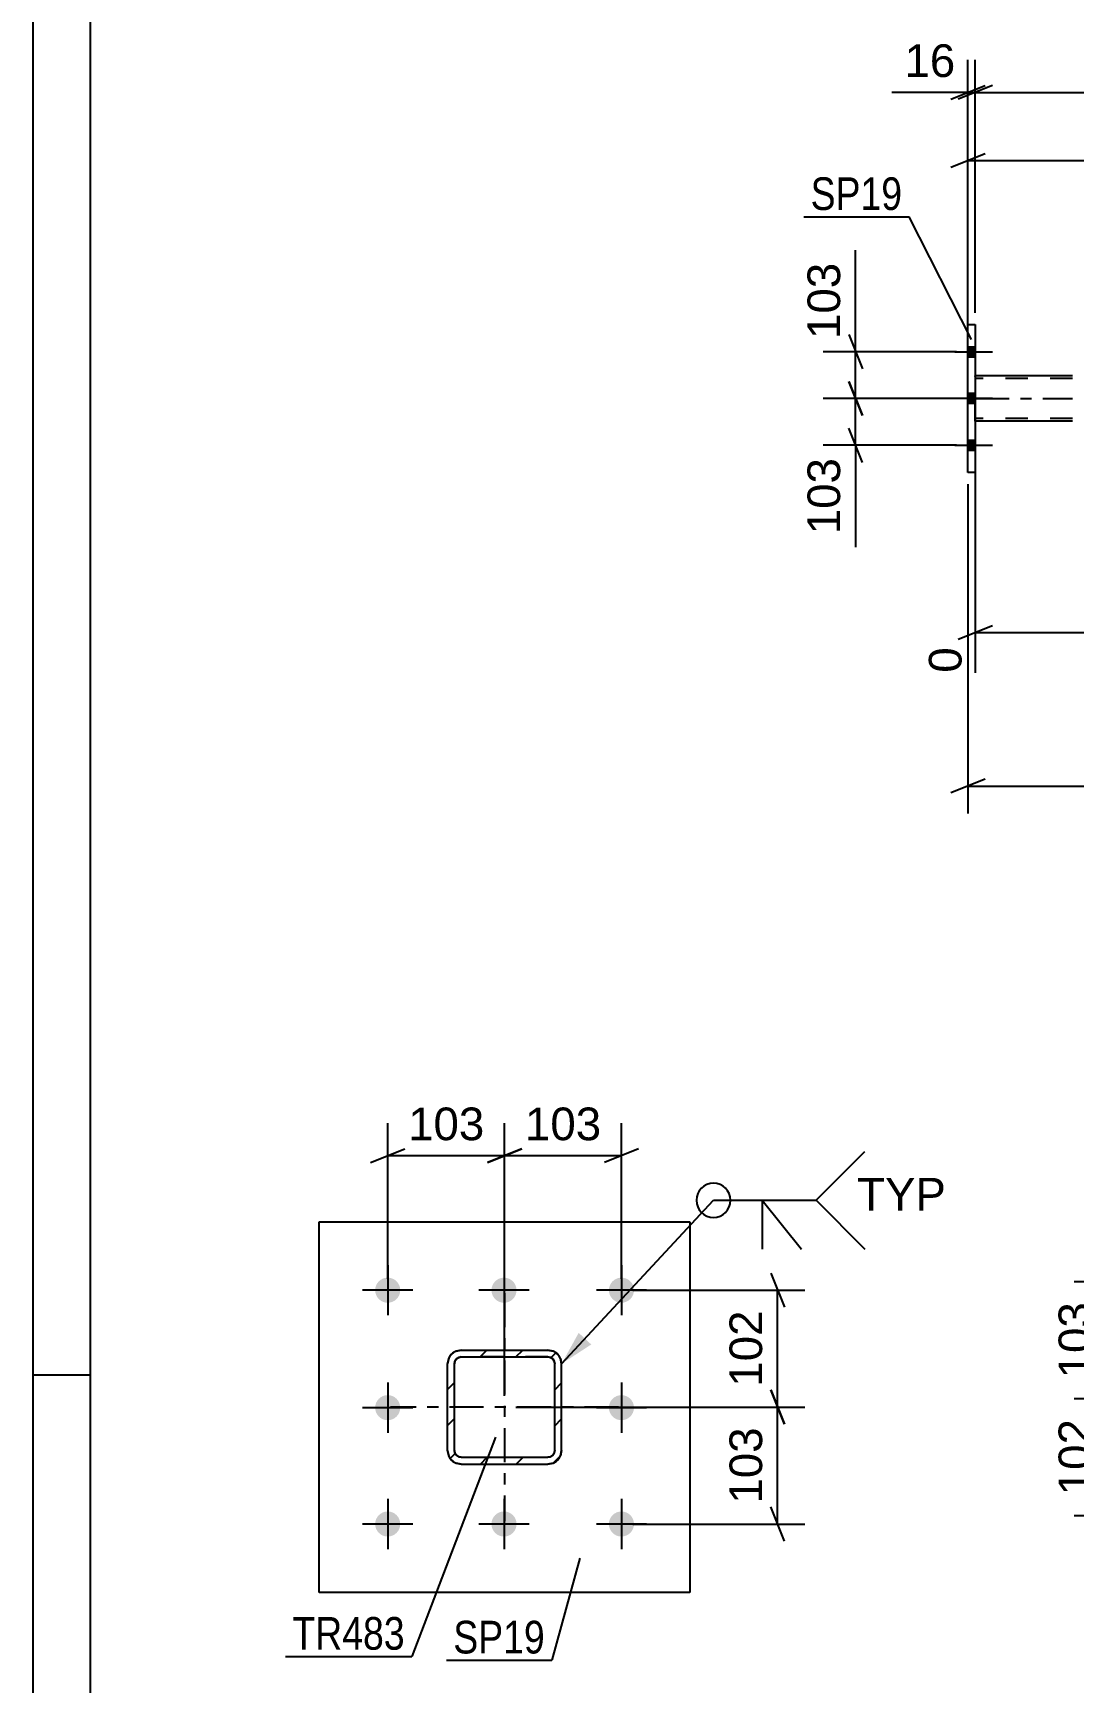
# Model space of a CAD drawing. Header units: millimetres. Extents: x 0 to 841, y 0 to 594.
# Drawn here: x 0 to 91.2, y 122 to 266.7 of the extents above; entities that cross this region are included whole.
import ezdxf

# ---------------------------------------------------------------- set-up
doc = ezdxf.new("R2010")
doc.units = ezdxf.units.MM
doc.linetypes.add('DXK_LINE_DOT2', pattern=[3.9198, 1.9599, -1.9599])
doc.linetypes.add('DXK_LINE_DOT3', pattern=[5.9187, 2.979, -0.9799, 0.9799, -0.9799])
doc.styles.add('Arial', font='ARIAL.TTF', dxfattribs={"height": 0.2})
doc.styles.add('Arial Narrow', font='ARIALN.TTF', dxfattribs={"height": 0.2})

# ---------------------------------------------------------------- blocks, each defined once
blk = doc.blocks.new('Unknown-318895945-1113')
at = {"color": 5, "linetype": 'Continuous'}
for p, q in [((0, 594), (0, 0)), ((5, 589), (5, 5)), ((5, 149), (0, 149))]:
    blk.add_line(p, q, dxfattribs=at)
blk = doc.blocks.new('Part-318895945-2876 - 2737')
at = {"color": 2, "linetype": 'Continuous'}
for p, q in [((25.11, 162.46), (57.61, 162.46)), ((25.11, 129.96), (25.11, 162.46)), ((57.61, 162.46), (57.61, 129.96)), ((57.61, 129.96), (25.11, 129.96))]:
    blk.add_line(p, q, dxfattribs=at)
blk = doc.blocks.new('Bolt-318895945-2768 - 2737')
at = {"linetype": 'Continuous'}
for points in [[(32.21, 156.46, -1), (30.01, 156.46, -1)], [(42.41, 156.46, -1), (40.21, 156.46, -1)], [(52.71, 156.46, -1), (50.51, 156.46, -1)], [(32.21, 146.16, -1), (30.01, 146.16, -1)], [(52.71, 146.16, -1), (50.51, 146.16, -1)], [(32.21, 135.96, -1), (30.01, 135.96, -1)], [(42.41, 135.96, -1), (40.21, 135.96, -1)], [(52.71, 135.96, -1), (50.51, 135.96, -1)]]:
    blk.add_hatch(color=1, dxfattribs=at).paths.add_polyline_path(points)
at = {"color": 1, "linetype": 'Continuous'}
for p, q in [((31.11, 158.66), (31.11, 154.26)), ((41.31, 158.66), (41.31, 154.26)), ((51.61, 158.66), (51.61, 154.26)), ((33.31, 156.46), (28.91, 156.46)), ((43.51, 156.46), (39.11, 156.46)), ((53.81, 156.46), (49.41, 156.46)), ((31.11, 148.36), (31.11, 143.96)), ((51.61, 148.36), (51.61, 143.96)), ((33.31, 146.16), (28.91, 146.16)), ((53.81, 146.16), (49.41, 146.16)), ((31.11, 138.16), (31.11, 133.76)), ((41.31, 138.16), (41.31, 133.76)), ((51.61, 138.16), (51.61, 133.76)), ((33.31, 135.96), (28.91, 135.96)), ((43.51, 135.96), (39.11, 135.96)), ((53.81, 135.96), (49.41, 135.96))]:
    blk.add_line(p, q, dxfattribs=at)
blk = doc.blocks.new('Part-318895945-2862 - 2737')
at = {"linetype": 'Continuous'}
h = blk.add_hatch(dxfattribs=at)
h.set_pattern_fill('', scale=0.7, style=0, pattern_type=0)
h.set_pattern_definition([(45, (45.624, 141.3012), (-1.57154, 1.57154), [])])
h.paths.add_polyline_path([(45.16, 141.21), (45.62, 141.3), (46.01, 141.56), (46.27, 141.95), (46.36, 142.41), (46.36, 150.01), (46.27, 150.47), (46.01, 150.86), (45.62, 151.12), (45.16, 151.21), (37.56, 151.21), (37.11, 151.12), (36.72, 150.86), (36.46, 150.47), (36.36, 150.01), (36.36, 142.41), (36.46, 141.95), (36.72, 141.56), (37.11, 141.3), (37.56, 141.21)])
h.paths.add_polyline_path([(37.56, 141.81), (37.34, 141.86), (37.14, 141.99), (37.01, 142.18), (36.96, 142.41), (36.96, 150.01), (37.01, 150.24), (37.14, 150.43), (37.34, 150.56), (37.56, 150.61), (45.16, 150.61), (45.39, 150.56), (45.59, 150.43), (45.72, 150.24), (45.76, 150.01), (45.76, 142.41), (45.72, 142.18), (45.59, 141.99), (45.39, 141.86), (45.16, 141.81)])
at = {"color": 7, "linetype": 'DXK_LINE_DOT3'}
for p, q in [((41.36, 156.21), (41.36, 136.21)), ((51.36, 146.21), (31.36, 146.21))]:
    blk.add_line(p, q, dxfattribs=at)
at = {"color": 7, "linetype": 'DXK_LINE_DOT2'}
for p, q in [((36.36, 150.01), (36.46, 150.47)), ((37.11, 151.12), (37.56, 151.21)), ((37.34, 150.56), (37.14, 150.43)), ((37.56, 150.61), (37.34, 150.56)), ((37.56, 151.21), (45.16, 151.21)), ((45.16, 150.61), (37.56, 150.61)), ((45.16, 151.21), (45.62, 151.12)), ((45.39, 150.56), (45.16, 150.61)), ((45.59, 150.43), (45.39, 150.56)), ((46.27, 150.47), (46.36, 150.01)), ((36.36, 142.41), (36.36, 150.01)), ((37.01, 150.24), (36.96, 150.01)), ((36.96, 142.41), (36.96, 150.01)), ((37.14, 150.43), (37.01, 150.24)), ((45.72, 150.24), (45.59, 150.43)), ((45.76, 150.01), (45.72, 150.24)), ((45.76, 142.41), (45.76, 150.01)), ((46.36, 142.41), (46.36, 150.01)), ((36.46, 141.95), (36.36, 142.41)), ((36.96, 142.41), (37.01, 142.18)), ((37.01, 142.18), (37.14, 141.99)), ((37.14, 141.99), (37.34, 141.86)), ((37.34, 141.86), (37.56, 141.81)), ((37.56, 141.81), (45.16, 141.81)), ((45.16, 141.81), (45.39, 141.86)), ((45.39, 141.86), (45.59, 141.99)), ((45.59, 141.99), (45.72, 142.18)), ((45.72, 142.18), (45.76, 142.41)), ((46.36, 142.41), (46.27, 141.95)), ((37.56, 141.21), (37.11, 141.3)), ((37.56, 141.21), (45.16, 141.21)), ((45.62, 141.3), (45.16, 141.21))]:
    blk.add_line(p, q, dxfattribs=at)
at = {"color": 2, "linetype": 'Continuous'}
for p, q in [((36.46, 150.47), (36.36, 150.01)), ((37.56, 151.21), (37.11, 151.12)), ((37.14, 150.43), (37.34, 150.56)), ((37.34, 150.56), (37.56, 150.61)), ((37.56, 151.21), (45.16, 151.21)), ((37.56, 150.61), (45.16, 150.61)), ((45.62, 151.12), (45.16, 151.21)), ((45.16, 150.61), (45.39, 150.56)), ((45.39, 150.56), (45.59, 150.43)), ((46.36, 150.01), (46.27, 150.47)), ((36.36, 142.41), (36.36, 150.01)), ((36.96, 150.01), (37.01, 150.24)), ((36.96, 142.41), (36.96, 150.01)), ((37.01, 150.24), (37.14, 150.43)), ((45.59, 150.43), (45.72, 150.24)), ((45.72, 150.24), (45.76, 150.01)), ((45.76, 142.41), (45.76, 150.01)), ((46.36, 142.41), (46.36, 150.01)), ((36.36, 142.41), (36.46, 141.95)), ((37.01, 142.18), (36.96, 142.41)), ((37.14, 141.99), (37.01, 142.18)), ((37.34, 141.86), (37.14, 141.99)), ((37.56, 141.81), (37.34, 141.86)), ((37.56, 141.81), (45.16, 141.81)), ((45.39, 141.86), (45.16, 141.81)), ((45.59, 141.99), (45.39, 141.86)), ((45.72, 142.18), (45.59, 141.99)), ((45.76, 142.41), (45.72, 142.18)), ((46.27, 141.95), (46.36, 142.41)), ((37.11, 141.3), (37.56, 141.21)), ((37.56, 141.21), (45.16, 141.21)), ((45.16, 141.21), (45.62, 141.3))]:
    blk.add_line(p, q, dxfattribs=at)
at = {"color": 7, "linetype": 'DXK_LINE_DOT2'}
for centre, start, end in [((37.56, 150.01), 112.5, 157.5), ((45.16, 150.01), 22.5, 67.5), ((37.56, 142.41), 202.5, 247.5), ((45.16, 142.41), 292.5, 337.5)]:
    blk.add_arc(centre, 1.2, start, end, dxfattribs=at)
at = {"color": 2, "linetype": 'Continuous'}
for centre, start, end in [((37.56, 150.01), 112.5, 157.5), ((45.16, 150.01), 22.5, 67.5), ((37.56, 142.41), 202.5, 247.5), ((45.16, 142.41), 292.5, 337.5)]:
    blk.add_arc(centre, 1.2, start, end, dxfattribs=at)
blk = doc.blocks.new('Part-318895945-3315 - 3225')
at = {"color": 2, "linetype": 'Continuous'}
for p, q in [((82, 241.14), (82.64, 241.14)), ((82, 228.14), (82, 241.14)), ((82.64, 241.14), (82.64, 228.14)), ((82.64, 228.14), (82, 228.14))]:
    blk.add_line(p, q, dxfattribs=at)
blk = doc.blocks.new('Part-318895945-3366 - 3225')
at = {"color": 2, "linetype": 'Continuous'}
for p, q in [((91.16, 236.64), (82.64, 236.64)), ((91.16, 232.64), (82.64, 232.64))]:
    blk.add_line(p, q, dxfattribs=at)
at = {"color": 7, "linetype": 'DXK_LINE_DOT2'}
for p, q in [((82.64, 232.64), (82.64, 236.64)), ((91.16, 236.4), (82.64, 236.4)), ((91.16, 232.88), (82.64, 232.88))]:
    blk.add_line(p, q, dxfattribs=at)
at = {"color": 7, "linetype": 'DXK_LINE_DOT3'}
blk.add_line((82.64, 234.64), (91.16, 234.64), dxfattribs=at)
blk = doc.blocks.new('Bolt-318895945-3417 - 3225')
at = {"linetype": 'Continuous'}
for points in [[(82.64, 238.3), (82.64, 239.18), (82, 239.18), (82, 238.3)], [(82.64, 238.3), (82.64, 239.18), (82, 239.18), (82, 238.3)], [(82.64, 238.3), (82.64, 239.18), (82, 239.18), (82, 238.3)], [(82.64, 234.22), (82.64, 235.1), (82, 235.1), (82, 234.22)], [(82.64, 234.22), (82.64, 235.1), (82, 235.1), (82, 234.22)], [(82.64, 230.1), (82.64, 230.98), (82, 230.98), (82, 230.1)], [(82.64, 230.1), (82.64, 230.98), (82, 230.98), (82, 230.1)], [(82.64, 230.1), (82.64, 230.98), (82, 230.98), (82, 230.1)]]:
    blk.add_hatch(color=1, dxfattribs=at).paths.add_polyline_path(points)
at = {"color": 1, "linetype": 'Continuous'}
for p, q in [((80.84, 238.74), (84.16, 238.74)), ((80.84, 238.74), (84.16, 238.74)), ((80.84, 238.74), (84.16, 238.74)), ((82, 239.18), (82.64, 239.18)), ((82, 239.18), (82.64, 239.18)), ((82, 239.18), (82.64, 239.18)), ((82, 238.3), (82.64, 238.3)), ((82, 238.3), (82.64, 238.3)), ((82, 238.3), (82.64, 238.3)), ((80.84, 234.66), (84.16, 234.66)), ((80.84, 234.66), (84.16, 234.66)), ((82, 235.1), (82.64, 235.1)), ((82, 235.1), (82.64, 235.1)), ((82, 234.22), (82.64, 234.22)), ((82, 234.22), (82.64, 234.22)), ((80.84, 230.54), (84.16, 230.54)), ((80.84, 230.54), (84.16, 230.54)), ((80.84, 230.54), (84.16, 230.54)), ((82, 230.98), (82.64, 230.98)), ((82, 230.98), (82.64, 230.98)), ((82, 230.98), (82.64, 230.98)), ((82, 230.1), (82.64, 230.1)), ((82, 230.1), (82.64, 230.1)), ((82, 230.1), (82.64, 230.1))]:
    blk.add_line(p, q, dxfattribs=at)
blk = doc.blocks.new('StraightDimension-318895945-2896 - 2737')
at = {"color": 7, "linetype": 'Continuous'}
for p, q in [((64.7, 147.71), (65.9, 144.71)), ((42.36, 146.21), (67.7, 146.21)), ((65.3, 135.96), (65.3, 146.21)), ((65.9, 134.46), (64.7, 137.46)), ((52.61, 135.96), (67.7, 135.96))]:
    blk.add_line(p, q, dxfattribs=at)
at = {"color": 0}
blk.add_wipeout([(64.55, 145.02), (60.35, 145.02), (60.35, 137.15), (64.55, 137.15)], dxfattribs=at)
at = {"color": 3, "style": 'Arial'}
blk.add_text('103', height=2.865, rotation=90.0002, dxfattribs=at).set_placement((63.95, 137.75))
blk = doc.blocks.new('StraightDimension-318895945-2913 - 2737')
at = {"color": 7, "linetype": 'Continuous'}
for p, q in [((64.7, 157.96), (65.9, 154.96)), ((52.61, 156.46), (67.7, 156.46)), ((65.3, 146.21), (65.3, 156.46)), ((65.9, 144.71), (64.7, 147.71)), ((42.36, 146.21), (67.7, 146.21))]:
    blk.add_line(p, q, dxfattribs=at)
at = {"color": 0}
blk.add_wipeout([(64.55, 155.27), (60.35, 155.27), (60.35, 147.4), (64.55, 147.4)], dxfattribs=at)
at = {"color": 3, "style": 'Arial'}
blk.add_text('102', height=2.865, rotation=90.0002, dxfattribs=at).set_placement((63.95, 148))
blk = doc.blocks.new('StraightDimension-318895945-2931 - 2737')
at = {"color": 7, "linetype": 'Continuous'}
for p, q in [((31.11, 157.46), (31.11, 171.11)), ((41.36, 147.21), (41.36, 171.11)), ((29.61, 167.66), (32.61, 168.86)), ((31.11, 168.26), (41.36, 168.26)), ((42.86, 168.86), (39.86, 167.66))]:
    blk.add_line(p, q, dxfattribs=at)
at = {"color": 0}
blk.add_wipeout([(40.18, 169.01), (40.18, 173.21), (32.3, 173.21), (32.3, 169.01)], dxfattribs=at)
at = {"color": 3, "style": 'Arial'}
blk.add_text('103', height=2.865, dxfattribs=at).set_placement((32.9, 169.61))
blk = doc.blocks.new('StraightDimension-318895945-2948 - 2737')
at = {"color": 7, "linetype": 'Continuous'}
for p, q in [((41.36, 147.21), (41.36, 171.11)), ((51.61, 157.46), (51.61, 171.11)), ((39.86, 167.66), (42.86, 168.86)), ((41.36, 168.26), (51.61, 168.26)), ((53.11, 168.86), (50.11, 167.66))]:
    blk.add_line(p, q, dxfattribs=at)
at = {"color": 0}
blk.add_wipeout([(50.43, 169.01), (50.43, 173.21), (42.55, 173.21), (42.55, 169.01)], dxfattribs=at)
at = {"color": 3, "style": 'Arial'}
blk.add_text('103', height=2.865, dxfattribs=at).set_placement((43.15, 169.61))
blk = doc.blocks.new('StraightDimension-318895945-3141 - 2982')
at = {"color": 7, "linetype": 'Continuous'}
for p, q in [((93.56, 148.44), (94.76, 145.44)), ((115.47, 146.94), (91.31, 146.94)), ((94.16, 136.69), (94.16, 146.94)), ((94.76, 135.19), (93.56, 138.19)), ((105.22, 136.69), (91.31, 136.69))]:
    blk.add_line(p, q, dxfattribs=at)
at = {"color": 0}
blk.add_wipeout([(93.41, 145.75), (89.21, 145.75), (89.21, 137.88), (93.41, 137.88)], dxfattribs=at)
at = {"color": 3, "style": 'Arial'}
blk.add_text('102', height=2.865, rotation=90.0002, dxfattribs=at).set_placement((92.81, 138.48))
blk = doc.blocks.new('StraightDimension-318895945-3158 - 2982')
at = {"color": 7, "linetype": 'Continuous'}
for p, q in [((93.56, 158.69), (94.76, 155.69)), ((105.22, 157.19), (91.31, 157.19)), ((94.16, 146.94), (94.16, 157.19)), ((94.76, 145.44), (93.56, 148.44)), ((115.47, 146.94), (91.31, 146.94))]:
    blk.add_line(p, q, dxfattribs=at)
at = {"color": 0}
blk.add_wipeout([(93.41, 156), (89.21, 156), (89.21, 148.13), (93.41, 148.13)], dxfattribs=at)
at = {"color": 3, "style": 'Arial'}
blk.add_text('103', height=2.865, rotation=90.0002, dxfattribs=at).set_placement((92.81, 148.73))
blk = doc.blocks.new('StraightDimension-318895945-3556 - 3225')
at = {"color": 7, "linetype": 'Continuous'}
for p, q in [((72.14, 238.74), (72.14, 247.66)), ((72.14, 238.74), (72.14, 247.66)), ((71.54, 240.24), (72.74, 237.24)), ((81, 238.74), (69.29, 238.74)), ((72.14, 234.64), (72.14, 238.74)), ((72.74, 233.14), (71.54, 236.14)), ((81, 234.64), (69.29, 234.64))]:
    blk.add_line(p, q, dxfattribs=at)
at = {"color": 0}
blk.add_wipeout([(71.39, 247.13), (67.19, 247.13), (67.19, 239.26), (71.39, 239.26)], dxfattribs=at)
at = {"color": 3, "style": 'Arial'}
blk.add_text('103', height=2.865, rotation=90.0002, dxfattribs=at).set_placement((70.79, 239.86))
blk = doc.blocks.new('StraightDimension-318895945-3525 - 3225')
at = {"color": 7, "linetype": 'Continuous'}
for p, q in [((82, 242.14), (82, 264.33)), ((82.64, 242.14), (82.64, 264.33)), ((80.5, 260.88), (83.5, 262.08)), ((84.14, 262.08), (81.14, 260.88)), ((82, 261.48), (75.31, 261.48)), ((82, 261.48), (75.31, 261.48)), ((82, 261.48), (82.64, 261.48))]:
    blk.add_line(p, q, dxfattribs=at)
at = {"color": 0}
blk.add_wipeout([(81.48, 262.23), (81.48, 266.43), (75.83, 266.43), (75.83, 262.23)], dxfattribs=at)
at = {"color": 3, "style": 'Arial'}
blk.add_text('16', height=2.865, dxfattribs=at).set_placement((76.43, 262.83))
blk = doc.blocks.new('StraightDimension-318895945-3535 - 3225')
at = {"color": 7, "linetype": 'Continuous'}
for p, q in [((82.64, 242.14), (82.64, 264.33)), ((84.14, 262.08), (81.14, 260.88)), ((82.64, 261.48), (673.95, 261.48))]:
    blk.add_line(p, q, dxfattribs=at)
blk = doc.blocks.new('StraightDimension-318895945-3564 - 3225')
at = {"color": 7, "linetype": 'Continuous'}
for p, q in [((71.54, 236.14), (72.74, 233.14)), ((81, 234.64), (69.29, 234.64)), ((72.14, 230.54), (72.14, 234.64)), ((72.74, 229.04), (71.54, 232.04)), ((81, 230.54), (69.29, 230.54)), ((72.14, 230.54), (72.14, 221.61)), ((72.14, 230.54), (72.14, 221.61))]:
    blk.add_line(p, q, dxfattribs=at)
at = {"color": 0}
blk.add_wipeout([(71.39, 230.01), (67.19, 230.01), (67.19, 222.14), (71.39, 222.14)], dxfattribs=at)
at = {"color": 3, "style": 'Arial'}
blk.add_text('103', height=2.865, rotation=90.0002, dxfattribs=at).set_placement((70.79, 222.74))
blk = doc.blocks.new('StraightDimension-318895945-3573 - 3225')
at = {"color": 7, "linetype": 'Continuous'}
for p, q in [((82, 237.41), (82, 258.35)), ((183.6, 238.04), (183.6, 258.35)), ((83.5, 256.1), (80.5, 254.9)), ((182.1, 254.9), (185.1, 256.1)), ((82, 255.5), (183.6, 255.5))]:
    blk.add_line(p, q, dxfattribs=at)
at = {"color": 0}
blk.add_wipeout([(137.85, 256.25), (137.85, 260.45), (127.75, 260.45), (127.75, 256.25)], dxfattribs=at)
at = {"color": 3, "style": 'Arial'}
blk.add_text('4118', height=2.865, dxfattribs=at).set_placement((128.35, 256.85))
blk = doc.blocks.new('StraightDimension-318895945-3655 - 3225')
at = {"color": 7, "linetype": 'Continuous'}
for p, q in [((82.64, 231.64), (82.64, 210.6)), ((183.6, 231.24), (183.6, 203.93)), ((84.14, 214.72), (81.14, 213.52)), ((82.64, 214.12), (183.6, 214.12)), ((182.1, 213.52), (185.1, 214.72))]:
    blk.add_line(p, q, dxfattribs=at)
at = {"color": 0}
blk.add_wipeout([(138.17, 214.87), (138.17, 219.07), (128.07, 219.07), (128.07, 214.87)], dxfattribs=at)
at = {"color": 3, "style": 'Arial'}
blk.add_text('4102', height=2.865, dxfattribs=at).set_placement((128.67, 215.47))
at = {"color": 0, "linetype": 'Continuous'}
for points in [[(82.04, 213.42), (77.84, 213.42), (77.84, 210), (82.04, 210)], [(183, 213.42), (178.8, 213.42), (178.8, 203.33), (183, 203.33)]]:
    blk.add_wipeout(points, dxfattribs=at)
at = {"color": 3, "linetype": 'Continuous', "style": 'Arial'}
for s, height, p in [('0', 2.87, (81.44, 210.6)), ('4102', 2.865, (182.4, 203.93))]:
    blk.add_text(s, height=height, rotation=90.0002, dxfattribs=at).set_placement(p)
blk = doc.blocks.new('StraightDimension-318895945-3666 - 3225')
at = {"color": 7, "linetype": 'Continuous'}
for p, q in [((82, 227.14), (82, 198.26)), ((83.5, 201.26), (80.5, 200.06)), ((82, 200.66), (674.59, 200.66))]:
    blk.add_line(p, q, dxfattribs=at)
blk = doc.blocks.new('Mark-318895945-2858 - 2737')
at = {"color": 0}
blk.add_wipeout([(32.62, 124.94), (32.62, 127.94), (22.75, 127.94), (22.75, 124.94)], dxfattribs=at)
blk.add_wipeout([(32.62, 124.94), (32.62, 127.94), (22.75, 127.94), (22.75, 124.94)], dxfattribs=at)
at = {"color": 30, "linetype": 'Continuous'}
for p in [(40.55, 143.56), (22.15, 124.34)]:
    blk.add_line(p, (33.22, 124.34), dxfattribs=at)
at = {"color": 3, "style": 'Arial Narrow'}
blk.add_text('TR483', height=2.863, dxfattribs=at).set_placement((22.75, 124.94))
blk = doc.blocks.new('Mark-318895945-2872 - 2737')
at = {"color": 0}
blk.add_wipeout([(44.9, 124.61), (44.9, 127.61), (36.86, 127.61), (36.86, 124.61)], dxfattribs=at)
blk.add_wipeout([(44.9, 124.61), (44.9, 127.61), (36.86, 127.61), (36.86, 124.61)], dxfattribs=at)
at = {"color": 30, "linetype": 'Continuous'}
for p in [(47.95, 132.96), (36.26, 124.01)]:
    blk.add_line(p, (45.5, 124.01), dxfattribs=at)
at = {"color": 3, "style": 'Arial Narrow'}
blk.add_text('SP19', height=2.863, dxfattribs=at).set_placement((36.86, 124.61))
blk = doc.blocks.new('WeldMark-318895945-2965 - 2737')
at = {"linetype": 'Continuous'}
blk.add_hatch(color=30, dxfattribs=at).paths.add_polyline_path([(48.96, 151.7), (46.36, 150.01), (47.86, 152.72)])
at = {"color": 30, "linetype": 'Continuous'}
for p, q in [((46.36, 150.01), (59.68, 164.34)), ((59.68, 164.34), (68.68, 164.34))]:
    blk.add_line(p, q, dxfattribs=at)
at = {"color": 3, "linetype": 'Continuous'}
for q in [(67.39, 160.05), (63.96, 160.05)]:
    blk.add_line((63.96, 164.34), q, dxfattribs=at)
for start, end in [(90, 270), (270, 90)]:
    blk.add_arc((59.68, 164.34), 1.5, start, end, dxfattribs=at)
at = {"color": 0, "linetype": 'Continuous'}
blk.add_wipeout([(80.05, 163.44), (80.05, 166.44), (72.28, 166.44), (72.28, 163.44)], dxfattribs=at)
blk.add_wipeout([(80.05, 163.44), (80.05, 166.44), (72.28, 166.44), (72.28, 163.44)], dxfattribs=at)
at = {"color": 3, "linetype": 'Continuous'}
for q in [(72.96, 168.62), (72.96, 160.05)]:
    blk.add_line((68.68, 164.34), q, dxfattribs=at)
at = {"color": 3, "linetype": 'Continuous', "style": 'Arial'}
blk.add_text('TYP', height=2.865, dxfattribs=at).set_placement((72.28, 163.44))
blk = doc.blocks.new('Mark-318895945-3311 - 3225')
at = {"color": 0}
blk.add_wipeout([(76.24, 251.17), (76.24, 254.17), (68.2, 254.17), (68.2, 251.17)], dxfattribs=at)
blk.add_wipeout([(76.24, 251.17), (76.24, 254.17), (68.2, 254.17), (68.2, 251.17)], dxfattribs=at)
at = {"color": 30, "linetype": 'Continuous'}
for p in [(67.6, 250.57), (82.3, 239.82)]:
    blk.add_line(p, (76.84, 250.57), dxfattribs=at)
at = {"color": 3, "style": 'Arial Narrow'}
blk.add_text('SP19', height=2.863, dxfattribs=at).set_placement((68.2, 251.17))

msp = doc.modelspace()

# ---------------------------------------------------------------- block references
for name in ['Unknown-318895945-1113', 'Part-318895945-3315 - 3225', 'Bolt-318895945-3417 - 3225', 'Part-318895945-3366 - 3225', 'Part-318895945-2876 - 2737', 'Bolt-318895945-2768 - 2737', 'Part-318895945-2862 - 2737']:
    msp.add_blockref(name, (0, 0))

# ---------------------------------------------------------------- next in the draw order: block references
for name in ['StraightDimension-318895945-3556 - 3225', 'StraightDimension-318895945-2896 - 2737', 'StraightDimension-318895945-3141 - 2982', 'Mark-318895945-2858 - 2737']:
    msp.add_blockref(name, (0, 0))

# ---------------------------------------------------------------- next in the draw order: block references
for name in ['StraightDimension-318895945-3525 - 3225', 'StraightDimension-318895945-3564 - 3225', 'StraightDimension-318895945-2913 - 2737', 'StraightDimension-318895945-3158 - 2982', 'Mark-318895945-2872 - 2737']:
    msp.add_blockref(name, (0, 0))

# ---------------------------------------------------------------- next in the draw order: block references
for name in ['StraightDimension-318895945-3535 - 3225', 'StraightDimension-318895945-3655 - 3225', 'StraightDimension-318895945-2931 - 2737']:
    msp.add_blockref(name, (0, 0))

# ---------------------------------------------------------------- next in the draw order: block references
for name in ['StraightDimension-318895945-3573 - 3225', 'StraightDimension-318895945-3666 - 3225', 'StraightDimension-318895945-2948 - 2737']:
    msp.add_blockref(name, (0, 0))

# ---------------------------------------------------------------- next in the draw order: block references
for name in ['Mark-318895945-3311 - 3225', 'WeldMark-318895945-2965 - 2737']:
    msp.add_blockref(name, (0, 0))

doc.saveas('drawing.dxf')
